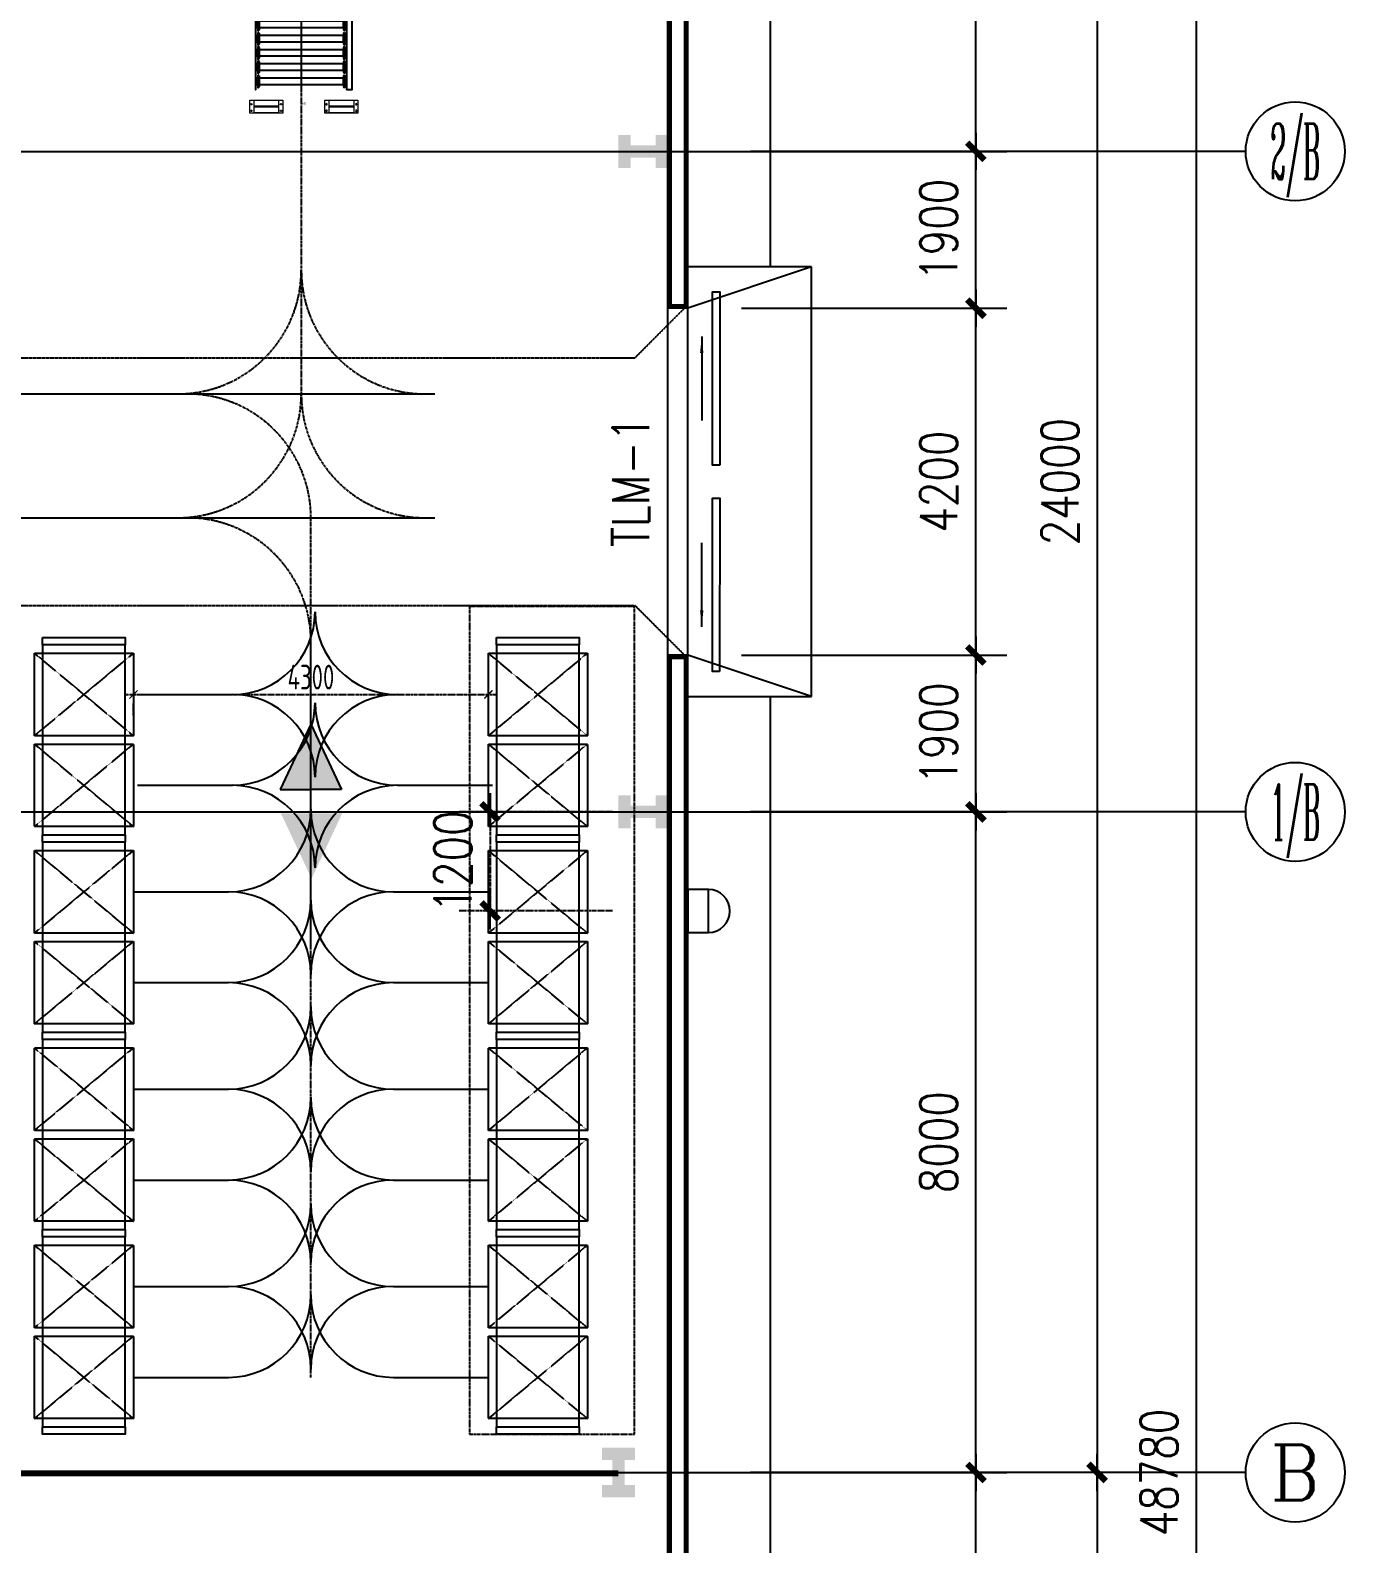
# Model space of a CAD drawing. Header units: millimetres. Extents: x 2509 to 128734, y 2492 to 91667.
# Drawn here: x 92495 to 108420, y 50878 to 69207 of the extents above; entities that cross this region are included whole.
import ezdxf
from ezdxf.enums import TextEntityAlignment as Align

# ---------------------------------------------------------------- set-up
doc = ezdxf.new("R2010")
doc.units = ezdxf.units.MM
for name, pattern in [('CENTER', [50.8, 31.75, -6.35, 6.35, -6.35]), ('DASH', [0.35, 0.25, -0.1]), ('DOTE', [2.42, 2, -0.2, 0.02, -0.2])]:
    doc.linetypes.add(name, pattern=pattern)
for name, color, linetype in [('2细线层', 4, 'Continuous'), ('5剖面线层', 2, 'Continuous'), ('6文字层', 3, 'Continuous'), ('7标注层', 4, 'Continuous'), ('AXIS', 3, 'Continuous'), ('AXIS_TEXT', 7, 'Continuous'), ('COLUMN', 7, 'Continuous'), ('DOTE', 1, 'DOTE'), ('GROUND', 2, 'Continuous'), ('PUB_DIM', 3, 'Continuous'), ('PUB_WALL', 255, 'Continuous'), ('ROAD', 5, 'DASH'), ('STAIR', 2, 'Continuous'), ('WALL', 4, 'Continuous'), ('WINDOW', 41, 'Continuous'), ('WINDOW_TEXT', 7, 'Continuous'), ('地拖货位', 3, 'DASH'), ('横梁货架层', 6, 'DASH'), ('规划设计-立库系统-辊式输送机', 5, 'Continuous')]:
    doc.layers.add(name, color=color, linetype=linetype)
doc.styles.add('_SIMPLEX', font='SIMPLEX.shx', dxfattribs={"width": 0.8})
doc.styles.add('COMPLEX', font='COMPLEX')
doc.styles.add('DIM_FONT', font='SIMPLEX.shx', dxfattribs={"width": 0.8})
doc.styles.add('TSSD_Dimension', font='tssdeng.shx', dxfattribs={"width": 0.7, "bigfont": 'tssdchn.shx'})
doc.styles.add('宋体', font='', dxfattribs={"width": 0.8, "height": 4})
doc.styles.get('宋体').set_extended_font_data('SimSun')
doc.dimstyles.new('AXIS150', dxfattribs={"dimscale": 1.5, "dimtxt": 300, "dimasz": 1, "dimexe": 250, "dimexo": 300, "dimgap": 150, "dimtad": 1, "dimdec": 0, "dimzin": 0, "dimdsep": 46, "dimtxsty": 'DIM_FONT', "dimblk": '_DIMX', "dimcen": 2.5, "dimse1": 1, "dimse2": 1, "dimclrt": 7, "dimadec": 0, "dimazin": 0, "dimtfac": 1, "dimtdec": 0, "dimtix": 1, "dimtmove": 2, "dimatfit": 3, "dimldrblk": '_DIMX', "dimfxl": 1, "dimtolj": 1, "dimtzin": 0, "dimarcsym": 0})
doc.dimstyles.new('DIMN150', dxfattribs={"dimscale": 1.5, "dimtxt": 300, "dimasz": 1, "dimexe": 250, "dimexo": 300, "dimgap": 150, "dimtad": 1, "dimdec": 0, "dimzin": 0, "dimdsep": 46, "dimtxsty": 'DIM_FONT', "dimblk": '_DIMX', "dimcen": 2.5, "dimclrt": 7, "dimadec": 0, "dimazin": 0, "dimtfac": 1, "dimtdec": 0, "dimtix": 1, "dimtmove": 2, "dimatfit": 3, "dimldrblk": '_DIMX', "dimfxl": 1, "dimtolj": 1, "dimtzin": 0, "dimarcsym": 0})
doc.dimstyles.new('TSSD_100_100', dxfattribs={"dimtxt": 300, "dimasz": 100, "dimexe": 100, "dimexo": 250, "dimgap": 60, "dimtad": 1, "dimdec": 0, "dimzin": 0, "dimdsep": 46, "dimtxsty": 'TSSD_Dimension', "dimblk": 'ARCHTICK', "dimcen": 0, "dimdle": 100, "dimclrd": 3, "dimclre": 3, "dimclrt": 7, "dimadec": 8, "dimazin": 0, "dimtfac": 1, "dimtdec": 0, "dimtix": 1, "dimtmove": 2, "dimatfit": 3, "dimfxl": 1, "dimtolj": 1, "dimtzin": 0, "dimarcsym": 0})

# ---------------------------------------------------------------- blocks, each defined once
blk = doc.blocks.new('_DIMX')
blk.add_line((-150, 0), (150, 0))
at = {"const_width": 50}
blk.add_lwpolyline([(-70, -70), (70, 70)], dxfattribs=at)
blk = doc.blocks.new('*D10')
at = {"layer": 'DEFPOINTS', "color": 0, "linetype": 'CENTER', "transparency": 16777216}
for p in [(109229, -272722), (107294, -273922), (109229, -273922)]:
    blk.add_point(p, dxfattribs=at)
at = {"layer": 'PUB_DIM', "color": 0, "linetype": 'CENTER', "lineweight": -2, "transparency": 16777216}
for p, q in [((108779, -272722), (106919, -272722)), ((107294, -272721), (107294, -272719)), ((107294, -272722), (107294, -273922)), ((108779, -273922), (106919, -273922)), ((107294, -273924), (107294, -273925))]:
    blk.add_line(p, q, dxfattribs=at)
at = {"layer": 'PUB_DIM', "color": 0, "linetype": 'CENTER', "lineweight": -2, "transparency": 16777216, "xscale": 1.5, "yscale": 1.5, "zscale": 1.5}
for p, rotation in [((107294, -272722), 270), ((107294, -273922), 90)]:
    blk.add_blockref('_DIMX', p, dxfattribs=dict(at, rotation=rotation))
at = {"layer": 'PUB_DIM', "color": 7, "linetype": 'CENTER', "transparency": 16777216, "insert": (106844, -273322), "char_height": 450, "attachment_point": 5, "rotation": 90, "style": 'DIM_FONT'}
blk.add_mtext('\\A1;1200', dxfattribs=at)
blk = doc.blocks.new('*D76')
at = {"layer": 'AXIS', "color": 0, "lineweight": -2, "transparency": 16777216}
blk.add_line((114649, -256724), (114649, -280721), dxfattribs=at)
at = {"layer": 'DEFPOINTS', "color": 0, "transparency": 16777216}
for p in [(110449, -256722), (110449, -280722), (114649, -280722)]:
    blk.add_point(p, dxfattribs=at)
at = {"layer": 'AXIS', "color": 0, "lineweight": -2, "transparency": 16777216, "xscale": 1.5, "yscale": 1.5, "zscale": 1.5}
for p, rotation in [((114649, -256722), 90), ((114649, -280722), 270)]:
    blk.add_blockref('_DIMX', p, dxfattribs=dict(at, rotation=rotation))
at = {"layer": 'AXIS', "color": 7, "transparency": 16777216, "insert": (114199, -268722), "char_height": 450, "attachment_point": 5, "rotation": 90, "style": 'DIM_FONT'}
blk.add_mtext('\\A1;24000', dxfattribs=at)
blk = doc.blocks.new('*D75')
at = {"layer": 'AXIS', "color": 0, "lineweight": -2, "transparency": 16777216}
for p, q in [((110899, -256332), (116224, -256332)), ((115849, -256334), (115849, -305111)), ((110899, -305112), (116224, -305112))]:
    blk.add_line(p, q, dxfattribs=at)
at = {"layer": 'DEFPOINTS', "color": 0, "transparency": 16777216}
for p in [(110449, -256332), (110449, -305112), (115849, -305112)]:
    blk.add_point(p, dxfattribs=at)
at = {"layer": 'AXIS', "color": 0, "lineweight": -2, "transparency": 16777216, "xscale": 1.5, "yscale": 1.5, "zscale": 1.5}
for p, rotation in [((115849, -256332), 90), ((115849, -305112), 270)]:
    blk.add_blockref('_DIMX', p, dxfattribs=dict(at, rotation=rotation))
at = {"layer": 'AXIS', "color": 7, "transparency": 16777216, "insert": (115399, -280722), "char_height": 450, "attachment_point": 5, "rotation": 90, "style": 'DIM_FONT'}
blk.add_mtext('\\A1;48780', dxfattribs=at)
blk = doc.blocks.new('*D74')
at = {"layer": 'DEFPOINTS', "color": 0, "transparency": 16777216}
for p in [(109889, -272722), (113180, -272722), (109889, -280722)]:
    blk.add_point(p, dxfattribs=at)
at = {"layer": 'PUB_DIM', "color": 0, "lineweight": -2, "transparency": 16777216}
for p, q in [((110339, -272722), (113555, -272722)), ((113180, -280721), (113180, -272724)), ((110339, -280722), (113555, -280722))]:
    blk.add_line(p, q, dxfattribs=at)
at = {"layer": 'PUB_DIM', "color": 0, "lineweight": -2, "transparency": 16777216, "xscale": 1.5, "yscale": 1.5, "zscale": 1.5}
for p, rotation in [((113180, -272722), 90), ((113180, -280722), 270)]:
    blk.add_blockref('_DIMX', p, dxfattribs=dict(at, rotation=rotation))
at = {"layer": 'PUB_DIM', "color": 7, "transparency": 16777216, "insert": (112730, -276722), "char_height": 450, "attachment_point": 5, "rotation": 90, "style": 'DIM_FONT'}
blk.add_mtext('\\A1;8000', dxfattribs=at)
blk = doc.blocks.new('*D35')
at = {"layer": 'AXIS', "color": 0, "lineweight": -2, "transparency": 16777216}
blk.add_line((114649, -280724), (114649, -304721), dxfattribs=at)
at = {"layer": 'DEFPOINTS', "color": 0, "transparency": 16777216}
for p in [(110449, -280722), (110449, -304722), (114649, -304722)]:
    blk.add_point(p, dxfattribs=at)
at = {"layer": 'AXIS', "color": 0, "lineweight": -2, "transparency": 16777216, "xscale": 1.5, "yscale": 1.5, "zscale": 1.5}
for p, rotation in [((114649, -280722), 90), ((114649, -304722), 270)]:
    blk.add_blockref('_DIMX', p, dxfattribs=dict(at, rotation=rotation))
at = {"layer": 'AXIS', "color": 7, "transparency": 16777216, "insert": (114199, -292722), "char_height": 450, "attachment_point": 5, "rotation": 90, "style": 'DIM_FONT'}
blk.add_mtext('\\A1;24000', dxfattribs=at)
blk = doc.blocks.new('*D127')
at = {"layer": 'DEFPOINTS', "color": 0, "transparency": 16777216}
for p in [(109889, -280722), (113180, -280722), (109889, -288722)]:
    blk.add_point(p, dxfattribs=at)
at = {"layer": 'PUB_DIM', "color": 0, "lineweight": -2, "transparency": 16777216}
for p, q in [((110339, -280722), (113555, -280722)), ((113180, -288721), (113180, -280724)), ((110339, -288722), (113555, -288722))]:
    blk.add_line(p, q, dxfattribs=at)
at = {"layer": 'PUB_DIM', "color": 0, "lineweight": -2, "transparency": 16777216, "xscale": 1.5, "yscale": 1.5, "zscale": 1.5}
for p, rotation in [((113180, -280722), 90), ((113180, -288722), 270)]:
    blk.add_blockref('_DIMX', p, dxfattribs=dict(at, rotation=rotation))
at = {"layer": 'PUB_DIM', "color": 7, "transparency": 16777216, "insert": (112730, -284722), "char_height": 450, "attachment_point": 5, "rotation": 90, "style": 'DIM_FONT'}
blk.add_mtext('\\A1;8000', dxfattribs=at)
blk = doc.blocks.new('_AXISO')
blk.add_circle((0, 0), 0.5)
at = {"layer": 'AXIS_TEXT', "style": 'COMPLEX', "width": 1.041667}
blk.add_attdef('A', text='', height=0.56, dxfattribs=at).set_placement((-0.25, -0.28), (0.25, -0.28), align=Align.FIT)
blk = doc.blocks.new('*D88')
at = {"layer": 'DEFPOINTS', "color": 0, "transparency": 16777216}
for p in [(109889, -256722), (113180, -256722), (109889, -264722)]:
    blk.add_point(p, dxfattribs=at)
at = {"layer": 'PUB_DIM', "color": 0, "lineweight": -2, "transparency": 16777216}
for p, q in [((110339, -256722), (113555, -256722)), ((113180, -264721), (113180, -256724)), ((110339, -264722), (113555, -264722))]:
    blk.add_line(p, q, dxfattribs=at)
at = {"layer": 'PUB_DIM', "color": 0, "lineweight": -2, "transparency": 16777216, "xscale": 1.5, "yscale": 1.5, "zscale": 1.5}
for p, rotation in [((113180, -256722), 90), ((113180, -264722), 270)]:
    blk.add_blockref('_DIMX', p, dxfattribs=dict(at, rotation=rotation))
at = {"layer": 'PUB_DIM', "color": 7, "transparency": 16777216, "insert": (112730, -260722), "char_height": 450, "attachment_point": 5, "rotation": 90, "style": 'DIM_FONT'}
blk.add_mtext('\\A1;8000', dxfattribs=at)
blk = doc.blocks.new('_ARROW')
blk.add_solid([(0, 0), (-1, 0.1), (-1, -0.1)])
blk = doc.blocks.new('_A24YPB')
for points in [[(-0.0475, 0.1208), (-0.0475, 0.1001), (-0.5475, 0.1001), (-0.5474, 0.1208)], [(0.5477, 0.1207), (0.5476, 0.1), (0.0477, 0.1), (0.0477, 0.1208)]]:
    blk.add_lwpolyline(points, close=True)
at = {"linetype": 'CENTER'}
for points in [[(-0.419, 0.069), (-0.1762, 0.069)], [(0.419, 0.069), (0.1762, 0.069)]]:
    blk.add_lwpolyline(points, dxfattribs=at)
at = {"linetype": 'CENTER', "yscale": 0.04761904761899995, "zscale": 0.04761904761899995, "rotation": 180}
for p, xscale in [((-0.419, 0.069), 0.04761904761899995), ((0.419, 0.069), -0.04761904761899995)]:
    blk.add_blockref('_ARROW', p, dxfattribs=dict(at, xscale=xscale))
blk = doc.blocks.new('*D87')
at = {"layer": 'DEFPOINTS', "color": 0, "transparency": 16777216}
for p in [(109889, -266622), (113180, -266622), (109889, -270822)]:
    blk.add_point(p, dxfattribs=at)
at = {"layer": 'PUB_DIM', "color": 0, "lineweight": -2, "transparency": 16777216}
for p, q in [((110339, -266622), (113555, -266622)), ((113180, -270821), (113180, -266624)), ((110339, -270822), (113555, -270822))]:
    blk.add_line(p, q, dxfattribs=at)
at = {"layer": 'PUB_DIM', "color": 0, "lineweight": -2, "transparency": 16777216, "xscale": 1.5, "yscale": 1.5, "zscale": 1.5}
for p, rotation in [((113180, -266622), 90), ((113180, -270822), 270)]:
    blk.add_blockref('_DIMX', p, dxfattribs=dict(at, rotation=rotation))
at = {"layer": 'PUB_DIM', "color": 7, "transparency": 16777216, "insert": (112730, -268722), "char_height": 450, "attachment_point": 5, "rotation": 90, "style": 'DIM_FONT'}
blk.add_mtext('\\A1;4200', dxfattribs=at)
blk = doc.blocks.new('*D86')
at = {"layer": 'DEFPOINTS', "color": 0, "transparency": 16777216}
for p in [(109889, -270822), (113180, -270822), (109889, -272722)]:
    blk.add_point(p, dxfattribs=at)
at = {"layer": 'PUB_DIM', "color": 0, "lineweight": -2, "transparency": 16777216}
for p, q in [((110339, -270822), (113555, -270822)), ((113180, -272721), (113180, -270824)), ((110339, -272722), (113555, -272722))]:
    blk.add_line(p, q, dxfattribs=at)
at = {"layer": 'PUB_DIM', "color": 0, "lineweight": -2, "transparency": 16777216, "xscale": 1.5, "yscale": 1.5, "zscale": 1.5}
for p, rotation in [((113180, -270822), 90), ((113180, -272722), 270)]:
    blk.add_blockref('_DIMX', p, dxfattribs=dict(at, rotation=rotation))
at = {"layer": 'PUB_DIM', "color": 7, "transparency": 16777216, "insert": (112730, -271772), "char_height": 450, "attachment_point": 5, "rotation": 90, "style": 'DIM_FONT'}
blk.add_mtext('\\A1;1900', dxfattribs=at)
blk = doc.blocks.new('*D85')
at = {"layer": 'DEFPOINTS', "color": 0, "transparency": 16777216}
for p in [(109889, -264722), (113180, -264722), (109889, -266622)]:
    blk.add_point(p, dxfattribs=at)
at = {"layer": 'PUB_DIM', "color": 0, "lineweight": -2, "transparency": 16777216}
for p, q in [((110339, -264722), (113555, -264722)), ((113180, -266621), (113180, -264724)), ((110339, -266622), (113555, -266622))]:
    blk.add_line(p, q, dxfattribs=at)
at = {"layer": 'PUB_DIM', "color": 0, "lineweight": -2, "transparency": 16777216, "xscale": 1.5, "yscale": 1.5, "zscale": 1.5}
for p, rotation in [((113180, -264722), 90), ((113180, -266622), 270)]:
    blk.add_blockref('_DIMX', p, dxfattribs=dict(at, rotation=rotation))
at = {"layer": 'PUB_DIM', "color": 7, "transparency": 16777216, "insert": (112730, -265672), "char_height": 450, "attachment_point": 5, "rotation": 90, "style": 'DIM_FONT'}
blk.add_mtext('\\A1;1900', dxfattribs=at)
blk = doc.blocks.new('*U160')
at = {"layer": '规划设计-立库系统-辊式输送机', "color": 4}
for p, q in [((35, 964), (25, 974)), ((165, 964), (35, 964)), ((165, 964), (175, 974)), ((207, 964), (197, 974)), ((337, 964), (207, 964)), ((337, 964), (347, 974)), ((379, 964), (369, 974)), ((509, 964), (379, 964)), ((509, 964), (519, 974)), ((551, 964), (541, 974)), ((681, 964), (551, 964)), ((681, 964), (691, 974)), ((723, 964), (713, 974)), ((853, 964), (723, 964)), ((853, 964), (863, 974)), ((895, 964), (885, 974)), ((1025, 964), (895, 964)), ((1025, 964), (1035, 974)), ((1067, 964), (1057, 974)), ((1197, 964), (1067, 964)), ((1197, 964), (1207, 974)), ((1239, 964), (1229, 974)), ((1369, 964), (1239, 964)), ((1369, 964), (1379, 974)), ((35, -56), (25, -66)), ((165, -56), (35, -56)), ((165, -56), (175, -66)), ((207, -56), (197, -66)), ((337, -56), (207, -56)), ((337, -56), (347, -66)), ((379, -56), (369, -66)), ((509, -56), (379, -56)), ((509, -56), (519, -66)), ((551, -56), (541, -66)), ((681, -56), (551, -56)), ((681, -56), (691, -66)), ((723, -56), (713, -66)), ((853, -56), (723, -56)), ((853, -56), (863, -66)), ((895, -56), (885, -66)), ((1025, -56), (895, -56)), ((1025, -56), (1035, -66)), ((1067, -56), (1057, -66)), ((1197, -56), (1067, -56)), ((1197, -56), (1207, -66)), ((1239, -56), (1229, -66)), ((1369, -56), (1239, -56)), ((1369, -56), (1379, -66))]:
    blk.add_line(p, q, dxfattribs=at)
at = {"layer": '规划设计-立库系统-辊式输送机', "color": 1}
blk.add_line((1500, 454), (0, 454), dxfattribs=at)
at = {"layer": '规划设计-立库系统-辊式输送机', "color": 4}
for points in [[(1500, 1002), (0, 1002), (0, 1072), (1500, 1072)], [(175, 979), (25, 979), (25, 974), (175, 974)], [(138, 992), (62, 992), (62, 979), (138, 979)], [(138, -56), (62, -56), (62, 964), (138, 964)], [(110, 1002), (90, 1002), (90, 992), (110, 992)], [(347, 979), (197, 979), (197, 974), (347, 974)], [(310, 992), (234, 992), (234, 979), (310, 979)], [(310, -56), (234, -56), (234, 964), (310, 964)], [(282, 1002), (262, 1002), (262, 992), (282, 992)], [(519, 979), (369, 979), (369, 974), (519, 974)], [(482, 992), (406, 992), (406, 979), (482, 979)], [(482, -56), (406, -56), (406, 964), (482, 964)], [(454, 1002), (434, 1002), (434, 992), (454, 992)], [(691, 979), (541, 979), (541, 974), (691, 974)], [(654, 992), (578, 992), (578, 979), (654, 979)], [(654, -56), (578, -56), (578, 964), (654, 964)], [(626, 1002), (606, 1002), (606, 992), (626, 992)], [(863, 979), (713, 979), (713, 974), (863, 974)], [(826, 992), (750, 992), (750, 979), (826, 979)], [(826, -56), (750, -56), (750, 964), (826, 964)], [(798, 1002), (778, 1002), (778, 992), (798, 992)], [(1035, 979), (885, 979), (885, 974), (1035, 974)], [(998, 992), (922, 992), (922, 979), (998, 979)], [(998, -56), (922, -56), (922, 964), (998, 964)], [(970, 1002), (950, 1002), (950, 992), (970, 992)], [(1207, 979), (1057, 979), (1057, 974), (1207, 974)], [(1170, 992), (1094, 992), (1094, 979), (1170, 979)], [(1170, -56), (1094, -56), (1094, 964), (1170, 964)], [(1142, 1002), (1122, 1002), (1122, 992), (1142, 992)], [(1379, 979), (1229, 979), (1229, 974), (1379, 974)], [(1342, 992), (1266, 992), (1266, 979), (1342, 979)], [(1342, -56), (1266, -56), (1266, 964), (1342, 964)], [(1314, 1002), (1294, 1002), (1294, 992), (1314, 992)], [(1500, -100), (0, -100), (0, -95), (1500, -95)], [(175, -71), (25, -71), (25, -66), (175, -66)], [(138, -85), (62, -85), (62, -71), (138, -71)], [(110, -95), (90, -95), (90, -85), (110, -85)], [(347, -71), (197, -71), (197, -66), (347, -66)], [(310, -85), (234, -85), (234, -71), (310, -71)], [(282, -95), (262, -95), (262, -85), (282, -85)], [(519, -71), (369, -71), (369, -66), (519, -66)], [(482, -85), (406, -85), (406, -71), (482, -71)], [(454, -95), (434, -95), (434, -85), (454, -85)], [(691, -71), (541, -71), (541, -66), (691, -66)], [(654, -85), (578, -85), (578, -71), (654, -71)], [(626, -95), (606, -95), (606, -85), (626, -85)], [(863, -71), (713, -71), (713, -66), (863, -66)], [(826, -85), (750, -85), (750, -71), (826, -71)], [(798, -95), (778, -95), (778, -85), (798, -85)], [(1035, -71), (885, -71), (885, -66), (1035, -66)], [(998, -85), (922, -85), (922, -71), (998, -71)], [(970, -95), (950, -95), (950, -85), (970, -85)], [(1207, -71), (1057, -71), (1057, -66), (1207, -66)], [(1170, -85), (1094, -85), (1094, -71), (1170, -71)], [(1142, -95), (1122, -95), (1122, -85), (1142, -85)], [(1379, -71), (1229, -71), (1229, -66), (1379, -66)], [(1342, -85), (1266, -85), (1266, -71), (1342, -71)], [(1314, -95), (1294, -95), (1294, -85), (1314, -85)]]:
    blk.add_lwpolyline(points, close=True, dxfattribs=at)
blk = doc.blocks.new('*U171')
at = {"layer": '2细线层', "color": 1}
for points in [[(-205602, -273539), (-205602, -274539), (-205512, -274539), (-205512, -273539)], [(-203212, -273539), (-203212, -274539), (-203122, -274539), (-203122, -273539)]]:
    blk.add_lwpolyline(points, close=True, dxfattribs=at)
at = {"layer": '2细线层', "color": 5}
blk.add_lwpolyline([(-203212, -273539), (-203212, -274539), (-205512, -274539), (-205512, -273539)], close=True, dxfattribs=at)
at = {"layer": '地拖货位', "color": 5}
for points in [[(-205412, -273439), (-205412, -274639), (-204412, -274639), (-204412, -273439), (-205412, -273439), (-204412, -274639), (-204412, -273439), (-205412, -274639)], [(-204312, -273439), (-204312, -274639), (-203312, -274639), (-203312, -273439), (-204312, -273439), (-203312, -274639), (-203312, -273439), (-204312, -274639)]]:
    blk.add_lwpolyline(points, dxfattribs=at)
blk = doc.blocks.new('Z$W@#3C933119')
at = {"layer": '5剖面线层'}
blk.add_hatch(color=5, dxfattribs=at).paths.add_polyline_path([(790, 0), (790, 371), (790, 741), (0, 371)])
at = {"color": 0}
for p, q in [((0, 371, 44789), (790, 741, 22655)), ((790, 741, 22655), (790, 371, 22655)), ((0, 371, 44789), (790, 0, 22655)), ((790, 0, 22655), (790, 371, 22655))]:
    blk.add_line(p, q, dxfattribs=at)
blk = doc.blocks.new('A$C6ccb9da7')
at = {"layer": '5剖面线层'}
blk.add_hatch(color=256, dxfattribs=at).paths.add_polyline_path([(379, 0), (8, 0), (-363, 0), (8, -790)])
at = {"color": 0, "rotation": 270}
blk.add_blockref('Z$W@#3C933119', (-371, 1079, -22655), dxfattribs=at)
blk = doc.blocks.new('_ArchTick')
at = {"color": 0, "linetype": 'ByBlock', "const_width": 0.15}
blk.add_lwpolyline([(-0.5, -0.5), (0.5, 0.5)], dxfattribs=at)
blk = doc.blocks.new('*D224')
at = {"layer": '7标注层', "color": 3, "linetype": 'CENTER', "lineweight": -2, "transparency": 16777216}
for p, q in [((93645, 61163), (98145, 61163)), ((93745, 60913), (93745, 61063)), ((98045, 60913), (98045, 61063))]:
    blk.add_line(p, q, dxfattribs=at)
at = {"layer": 'DEFPOINTS', "color": 0, "linetype": 'CENTER', "transparency": 16777216}
for p in [(93745, 61163), (98045, 61163), (98045, 61163)]:
    blk.add_point(p, dxfattribs=at)
at = {"layer": '7标注层', "color": 3, "linetype": 'CENTER', "lineweight": -2, "transparency": 16777216, "xscale": 100, "yscale": 100, "zscale": 100, "rotation": 180}
blk.add_blockref('_ArchTick', (93745, 61163), dxfattribs=at)
at = {"layer": '7标注层', "color": 3, "linetype": 'CENTER', "lineweight": -2, "transparency": 16777216, "xscale": 100, "yscale": 100, "zscale": 100}
blk.add_blockref('_ArchTick', (98045, 61163), dxfattribs=at)
at = {"layer": '7标注层', "color": 7, "linetype": 'CENTER', "transparency": 16777216, "insert": (95895, 61373), "char_height": 300, "attachment_point": 5, "style": 'TSSD_Dimension'}
blk.add_mtext('\\A1;4300', dxfattribs=at)
blk = doc.blocks.new('5644575765876')
at = {"color": 7, "linetype": 'Continuous', "lineweight": 15}
for p, q in [((63713, 131721), (63713, 131321)), ((63873, 131721), (63713, 131721)), ((63718, 131371), (63718, 131671)), ((63718, 131671), (63785, 131671)), ((63785, 131371), (63785, 131671)), ((63785, 131671), (63799, 131671)), ((63799, 131371), (63799, 131671)), ((63799, 131671), (63866, 131671)), ((63866, 131371), (63866, 131671)), ((63873, 131321), (63873, 131721)), ((63713, 131321), (63873, 131321)), ((63718, 131371), (63785, 131371)), ((63785, 131371), (63799, 131371)), ((63799, 131371), (63866, 131371))]:
    blk.add_line(p, q, dxfattribs=at)
for centre in [(63763, 131701), (63843, 131701), (63763, 131341), (63843, 131341)]:
    blk.add_circle(centre, 9.25, dxfattribs=at)
blk = doc.blocks.new('叉车挡')
at = {"color": 0, "linetype": 'Continuous', "lineweight": 15}
for p, q in [((1333, 10893), (1733, 10893)), ((1333, 10733), (1333, 10893)), ((1383, 10886), (1683, 10886)), ((1383, 10819), (1383, 10886)), ((1383, 10819), (1683, 10819)), ((1383, 10805), (1383, 10819)), ((1683, 10819), (1683, 10886)), ((1683, 10805), (1683, 10819)), ((1733, 10893), (1733, 10733)), ((1733, 10733), (1333, 10733)), ((1383, 10805), (1683, 10805)), ((1383, 10738), (1383, 10805)), ((1383, 10738), (1683, 10738)), ((1683, 10738), (1683, 10805))]:
    blk.add_line(p, q, dxfattribs=at)
for centre in [(1353, 10863), (1713, 10863), (1353, 10783), (1713, 10783)]:
    blk.add_circle(centre, 9.25, dxfattribs=at)
at = {"color": 0, "xscale": -1, "rotation": 270}
blk.add_blockref('5644575765876', (-130899, -52980), dxfattribs=at)
at = {"style": '宋体', "width": 0.7, "flags": 1}
for tag, p in [('设备名称', (1028, 10520)), ('图号', (1028, 10495)), ('电机品牌', (1028, 10470)), ('电机数量', (1028, 10445)), ('备注', (1028, 10420))]:
    blk.add_attdef(tag, p, '', height=10, dxfattribs=at)
at = {"layer": '6文字层', "color": 6, "style": '宋体', "width": 0.7}
blk.add_attdef('设备编号', (1038, 10763), '', height=20, dxfattribs=at)
at = {"layer": '6文字层', "color": 6, "style": '宋体', "width": 0.7, "flags": 1}
for tag, p in [('电机参数', (1448, 10525)), ('速度', (1448, 10575)), ('滚筒材质', (1450, 10405))]:
    blk.add_attdef(tag, text='', height=20, dxfattribs=at).set_placement(p, align=Align.CENTER)
blk.add_attdef('设备高度', (1038, 10167), '', height=20, dxfattribs=at)
blk = doc.blocks.new('12号建筑底图')
at = {"layer": 'COLUMN'}
h = blk.add_hatch(color=256, dxfattribs=at)
h.paths.add_polyline_path([(108848.7, -264722.4), (108848.7, -264522.4), (108997, -264522.4), (108997, -264647.4), (109148.7, -264647.4), (109148.7, -264722.4)])
h.paths.add_polyline_path([(108848.7, -264922.4), (108848.7, -264722.4), (109148.7, -264722.4), (109148.7, -264797.4), (108998.7, -264797.4), (108998.7, -264922.4)])
h.paths.add_polyline_path([(109148.7, -264797.4), (109148.7, -264722.4), (109448.7, -264722.4), (109448.7, -264922.4), (109298.7, -264922.4), (109298.7, -264797.4)])
h.paths.add_polyline_path([(109148.7, -264722.4), (109148.7, -264647.4), (109298.7, -264647.4), (109298.7, -264522.4), (109448.7, -264522.4), (109448.7, -264722.4)])
h = blk.add_hatch(color=256, dxfattribs=at)
h.paths.add_polyline_path([(108848.7, -272722.4), (108848.7, -272522.4), (108997, -272522.4), (108997, -272647.4), (109148.7, -272647.4), (109148.7, -272722.4)])
h.paths.add_polyline_path([(108848.7, -272922.4), (108848.7, -272722.4), (109148.7, -272722.4), (109148.7, -272797.4), (108998.7, -272797.4), (108998.7, -272922.4)])
h.paths.add_polyline_path([(109148.7, -272797.4), (109148.7, -272722.4), (109448.7, -272722.4), (109448.7, -272922.4), (109298.7, -272922.4), (109298.7, -272797.4)])
h.paths.add_polyline_path([(109148.7, -272722.4), (109148.7, -272647.4), (109298.7, -272647.4), (109298.7, -272522.4), (109448.7, -272522.4), (109448.7, -272722.4)])
h = blk.add_hatch(color=256, dxfattribs=at)
h.paths.add_polyline_path([(108848.7, -280422.4), (108648.7, -280422.4), (108648.7, -280570.8), (108773.7, -280570.8), (108773.7, -280722.4), (108848.7, -280722.4)])
h.paths.add_polyline_path([(109048.7, -280422.4), (108848.7, -280422.4), (108848.7, -280722.4), (108923.7, -280722.4), (108923.7, -280572.4), (109048.7, -280572.4)])
h.paths.add_polyline_path([(108923.7, -280722.4), (108848.7, -280722.4), (108848.7, -281022.4), (109048.7, -281022.4), (109048.7, -280872.4), (108923.7, -280872.4)])
h.paths.add_polyline_path([(108848.7, -280722.4), (108773.7, -280722.4), (108773.7, -280872.4), (108648.7, -280872.4), (108648.7, -281022.4), (108848.7, -281022.4)])
at = {"layer": 'COLUMN', "linetype": 'DOTE', "const_width": 75}
blk.add_lwpolyline([(101448.6, -280732.4), (108848.6, -280732.4)], dxfattribs=at)
at = {"layer": 'DOTE'}
for p, q in [((109448.7, -305572.4), (109448.7, -255872.4)), ((109448.7, -305572.4), (109448.7, -255872.4)), ((36448.7, -264722.4), (110448.7, -264722.4)), ((36448.7, -272722.4), (110448.7, -272722.4)), ((36448.7, -280722.4), (110448.7, -280722.4))]:
    blk.add_line(p, q, dxfattribs=at)
at = {"layer": 'GROUND'}
for p, q in [((110688.7, -255332.4), (110688.7, -266122.4)), ((109688.7, -270822.4), (109688.7, -266622.4)), ((110688.7, -271322.4), (110688.7, -290122.4))]:
    blk.add_line(p, q, dxfattribs=at)
at = {"layer": 'PUB_DIM'}
for p, q in [((116448.7, -264722.4), (110448.7, -264722.4)), ((116448.7, -272722.4), (110448.7, -272722.4)), ((116448.7, -280722.4), (110448.7, -280722.4))]:
    blk.add_line(p, q, dxfattribs=at)
at = {"layer": 'PUB_WALL', "const_width": 50}
blk.add_lwpolyline([(109075.9, -257154.4), (109473.7, -257154.4), (109473.7, -266597.4), (109663.7, -266597.4), (109663.7, -256357.4), (107573.7, -256357.4), (107573.7, -256547.4), (109075.9, -256547.4)], close=True, dxfattribs=at)
at = {"layer": 'PUB_WALL'}
blk.add_lwpolyline([(109473.7, -290597.4, 50, 50, 0), (109663.7, -290597.4, 50, 50, 0), (109663.7, -270847.4, 50, 50, 0), (109473.7, -270847.4, 50, 50, 0)], format="xyseb", close=True, dxfattribs=at)
at = {"layer": 'ROAD', "ltscale": 2}
for p, q in [((109648.7, -266622.4), (109051.6, -267219.5)), ((93948.7, -267222.4), (109044.5, -267222.4)), ((93948.7, -270222.4), (109044.5, -270222.4)), ((109648.7, -270822.4), (109051.6, -270225.4))]:
    blk.add_line(p, q, dxfattribs=at)
for centre, start, end in [((109044.5, -267212.4), 270, 315), ((109044.5, -270232.4), 45, 90)]:
    blk.add_arc(centre, 10, start, end, dxfattribs=at)
at = {"layer": 'STAIR'}
for points in [[(111188.7, -266122.4), (109688.7, -266122.4)], [(111188.7, -266122.4), (109688.7, -266622.4)], [(111188.7, -271322.4), (111188.7, -266122.4)], [(111188.7, -271322.4), (109688.7, -270822.4)], [(109688.7, -271322.4), (111188.7, -271322.4)]]:
    blk.add_lwpolyline(points, dxfattribs=at)
blk.add_lwpolyline([(109689.3, -273661.8), (109689.3, -274183.1), (109939.3, -274183.1), (109939.3, -273661.8)], close=True, dxfattribs=at)
for start, end in [(270, 90), (163.56435, 196.43565)]:
    blk.add_arc((109939.3, -273922.5), 260.7, start, end, dxfattribs=at)
at = {"layer": 'WALL'}
for p, q in [((109688.7, -266622.4), (109688.7, -256332.4)), ((109448.7, -266622.4), (109448.7, -257179.4)), ((109688.7, -266622.4), (109448.7, -266622.4)), ((109688.7, -270822.4), (109448.7, -270822.4)), ((109448.7, -290622.4), (109448.7, -270822.4)), ((109688.7, -290622.4), (109688.7, -270822.4))]:
    blk.add_line(p, q, dxfattribs=at)
at = {"layer": 'AXIS'}
ref = blk.add_blockref('_AXISO', (117048.7, -264722.4), dxfattribs=dict(at, xscale=1200, yscale=1200, zscale=1200))
ref.add_attrib('A', '2/B', dxfattribs={"layer": 'AXIS_TEXT', "height": 672, "style": 'COMPLEX', "width": 0.317797}).set_placement((116748.7, -265058.4), (117348.7, -265058.4), align=Align.FIT)
ref = blk.add_blockref('_AXISO', (117048.7, -272722.4), dxfattribs=dict(at, xscale=1200, yscale=1200, zscale=1200))
ref.add_attrib('A', '1/B', dxfattribs={"layer": 'AXIS_TEXT', "height": 672, "style": 'COMPLEX', "width": 0.347222}).set_placement((116748.7, -273058.4), (117348.7, -273058.4), align=Align.FIT)
ref = blk.add_blockref('_AXISO', (117048.7, -280722.4), dxfattribs=dict(at, xscale=1200, yscale=1200, zscale=1200))
ref.add_attrib('A', 'B', dxfattribs={"layer": 'AXIS_TEXT', "height": 672, "style": 'COMPLEX', "width": 1.102941}).set_placement((116748.7, -281058.4), (117348.7, -281058.4), align=Align.FIT)
at = {"layer": 'WINDOW'}
ref = blk.add_blockref('_A24YPB', (109568.7, -268722.4), dxfattribs=dict(at, xscale=4200, yscale=4200, zscale=4200, rotation=270))
ref.add_attrib('A', 'TLM-1', dxfattribs={"layer": 'WINDOW_TEXT', "height": 450, "rotation": 90, "style": '_SIMPLEX', "width": 0.8, "flags": 8}).set_placement((108998.7, -268722.4), align=Align.MIDDLE)
at = {"layer": 'AXIS_TEXT', "style": 'COMPLEX', "width": 0.736842}
blk.add_attdef('N', text='', height=900, dxfattribs=at).set_placement((122812.3, -249273.3), (123412.3, -249273.3), align=Align.FIT)
at = {"layer": 'AXIS'}
dim = blk.add_aligned_dim(p1=(110448.7, -256332.4), p2=(110448.7, -305112.4), distance=5400, dimstyle='DIMN150', dxfattribs=at)
dim.commit()
dim.dimension.update_dxf_attribs({"geometry": '*D75', "text_midpoint": (115398.7, -280722.4)})
for base, p1, p2, picture, middle in [((114648.7, -280722.4), (110448.7, -256722.4), (110448.7, -280722.4), '*D76', (114198.7, -268722.4)), ((114648.7, -304722.4), (110448.7, -280722.4), (110448.7, -304722.4), '*D35', (114198.7, -292722.4))]:
    dim = blk.add_linear_dim(base=base, p1=p1, p2=p2, angle=90, dimstyle='AXIS150', dxfattribs=at)
    dim.commit()
    dim.dimension.update_dxf_attribs({"geometry": picture, "text_midpoint": middle})
at = {"layer": 'PUB_DIM'}
for p1, p2, picture, middle in [((109888.7, -264722.5), (109888.7, -256722.5), '*D88', (112730, -260722.5)), ((109888.7, -266622.5), (109888.7, -264722.5), '*D85', (112730, -265672.5)), ((109888.7, -270822.5), (109888.7, -266622.5), '*D87', (112730, -268722.5)), ((109888.7, -272722.5), (109888.7, -270822.5), '*D86', (112730, -271772.5)), ((109888.7, -280722.5), (109888.7, -272722.5), '*D74', (112730, -276722.5)), ((109888.7, -288722.5), (109888.7, -280722.5), '*D127', (112730, -284722.5))]:
    dim = blk.add_aligned_dim(p1=p1, p2=p2, distance=-3291.3, dimstyle='DIMN150', dxfattribs=at)
    dim.commit()
    dim.dimension.update_dxf_attribs({"geometry": picture, "text_midpoint": middle})
at = {"layer": 'PUB_DIM', "linetype": 'CENTER'}
dim = blk.add_aligned_dim(p1=(109228.7, -272722.5), p2=(109228.7, -273922.5), distance=-1934.8, dimstyle='DIMN150', dxfattribs=at)
dim.commit()
dim.dimension.update_dxf_attribs({"geometry": '*D10', "text_midpoint": (106843.8, -273322.5)})

msp = doc.modelspace()

# ---------------------------------------------------------------- linework, layer by layer
at = {"linetype": 'Continuous'}
for p, q in [((31044.6, 64802.656), (97394.6, 64802.656)), ((31044.6, 63302.656), (97394.6, 63302.656))]:
    msp.add_line(p, q, dxfattribs=at)
at = {"linetype": 'CENTER'}
for p, q in [((95894.6, 52892.656), (95894.6, 63302.656)), ((95894.6, 58097.656), (95894.6, 61802.656))]:
    msp.add_line(p, q, dxfattribs=at)
for p, q in [((93794.6, 61162.563), (94944.6, 61162.563)), ((93794.6, 60062.563), (94944.6, 60062.563)), ((96944.6, 60062.563), (98094.6, 60062.563)), ((93744.6, 58772.656), (94894.6, 58772.656)), ((96894.6, 58772.656), (98044.6, 58772.656)), ((93744.6, 57672.656), (94894.6, 57672.656)), ((96894.6, 57672.656), (98044.6, 57672.656)), ((93744.6, 56382.656), (94894.6, 56382.656)), ((96894.6, 56382.656), (98044.6, 56382.656)), ((93744.6, 55282.656), (94894.6, 55282.656)), ((96894.6, 55282.656), (98044.6, 55282.656)), ((93744.6, 53992.656), (94894.6, 53992.656)), ((96894.6, 53992.656), (98044.6, 53992.656)), ((93744.6, 52892.656), (94894.6, 52892.656)), ((96894.6, 52892.656), (98044.6, 52892.656))]:
    msp.add_line(p, q)
for points in [[(95778.266, 73012.655), (95778.266, 64802.656)], [(95894.6, 52892.656), (95894.6, 63302.656)]]:
    msp.add_lwpolyline(points, dxfattribs=at)
for centre, start, end in [((94278.266, 66302.656), 270, 0), ((97278.266, 66302.656), 180, 270), ((94278.266, 64802.656), 270, 0), ((94394.6, 63302.656), 0, 90), ((97278.266, 64802.656), 180, 270), ((94394.6, 61802.656), 0, 90)]:
    msp.add_arc(centre, 1500, start, end, dxfattribs=at)
for centre, start, end in [((94944.6, 62162.563), 270, 0), ((96944.6, 62162.563), 180, 270), ((94944.6, 60162.563), 0, 90), ((94944.6, 61062.563), 270, 0), ((96944.6, 60162.563), 90, 180), ((96944.6, 61062.563), 180, 270), ((94944.6, 59062.563), 0, 90), ((96944.6, 59062.563), 90, 180), ((94894.6, 59772.656), 270, 0), ((96894.6, 59772.656), 180, 270), ((94894.6, 57772.656), 0, 90), ((94894.6, 58672.656), 270, 0), ((96894.6, 57772.656), 90, 180), ((96894.6, 58672.656), 180, 270), ((94894.6, 56672.656), 0, 90), ((96894.6, 56672.656), 90, 180), ((94894.6, 57382.656), 270, 0), ((96894.6, 57382.656), 180, 270), ((94894.6, 55382.656), 0, 90), ((94894.6, 56282.656), 270, 0), ((96894.6, 55382.656), 90, 180), ((96894.6, 56282.656), 180, 270), ((94894.6, 54282.656), 0, 90), ((96894.6, 54282.656), 90, 180), ((94894.6, 54992.656), 270, 0), ((96894.6, 54992.656), 180, 270), ((94894.6, 52992.656), 0, 90), ((94894.6, 53892.656), 270, 0), ((96894.6, 52992.656), 90, 180), ((96894.6, 53892.656), 180, 270)]:
    msp.add_arc(centre, 1000, start, end)
at = {"layer": '5剖面线层', "color": 1, "linetype": 'CENTER'}
msp.add_lwpolyline([(99815.458, 62230.213), (97815.934, 62230.213), (97815.934, 52202.656), (99815.458, 52202.656)], close=True, dxfattribs=at)

# ---------------------------------------------------------------- block references
at = {"linetype": 'CENTER'}
for name, p in [('12号建筑底图', (-9229.066, 332462.656)), ('A$C6ccb9da7', (95894.6, 59722.656))]:
    msp.add_blockref(name, p, dxfattribs=at)
at = {"rotation": 180}
msp.add_blockref('叉车挡', (96885.813, 79094.455), dxfattribs=at).add_auto_attribs({'设备编号': '设备编号'})
at = {"layer": '横梁货架层', "xscale": -1, "rotation": 90}
for p in [(-180894.639, -143749.109), (-175394.639, -143749.109), (-180894.639, -146139.109), (-175394.639, -146139.109), (-180894.639, -148529.109), (-175394.639, -148529.109), (-180894.639, -150919.109), (-175394.639, -150919.109)]:
    msp.add_blockref('*U171', p, dxfattribs=at)
at = {"layer": '规划设计-立库系统-辊式输送机', "xscale": -1, "rotation": 270}
msp.add_blockref('*U160', (95324.266, 68489.656), dxfattribs=at)

# ---------------------------------------------------------------- dimensions: what is measured, and where the dimension line sits
at = {"layer": '7标注层', "linetype": 'CENTER'}
dim = msp.add_linear_dim(base=(98044.6, 61162.656), p1=(93744.6, 61162.656), p2=(98044.6, 61162.656), dimstyle='TSSD_100_100', dxfattribs=at)
dim.commit()
dim.dimension.update_dxf_attribs({"geometry": '*D224', "text_midpoint": (95894.6, 61372.656)})

doc.saveas('drawing.dxf')
